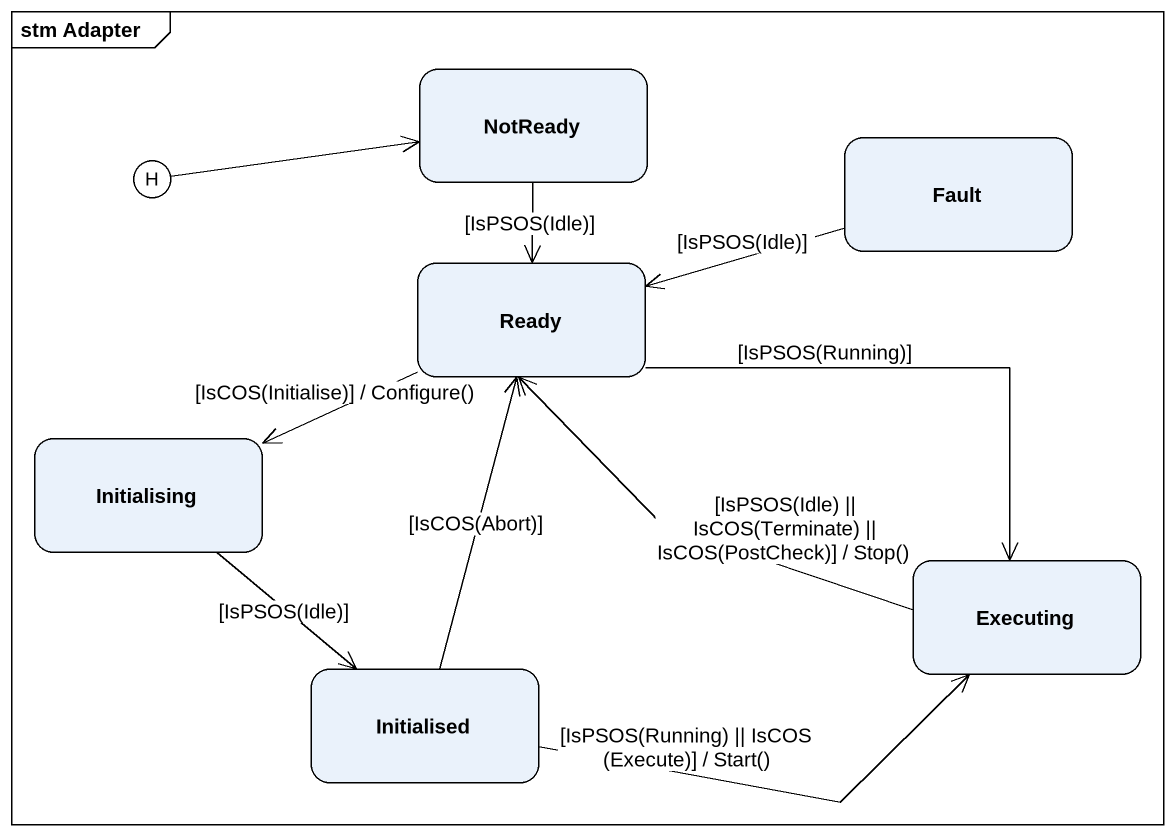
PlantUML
@startuml
mainframe stm Adapter
hide empty description
state NotReady
state history1 <<history>>
state Fault
state Ready
state Initialising
state Executing
state Initialised
NotReady --> Ready : [IsPSOS(Idle)]
history1 -right-> NotReady
Fault -left-> Ready : [IsPSOS(Idle)]
Ready -left-> Initialising : [IsCOS(Initialise)] / Configure()
Ready --> Executing : [IsPSOS(Running)]
Initialising --> Initialised : [IsPSOS(Idle)]
Executing -up-> Ready : [IsPSOS(Idle) || IsCOS(Terminate) || IsCOS(PostCheck)] / Stop()
Initialised -up-> Ready : [IsCOS(Abort)]
Initialised -right-> Executing : [IsPSOS(Running) || IsCOS (Execute)] / Start()
@enduml
